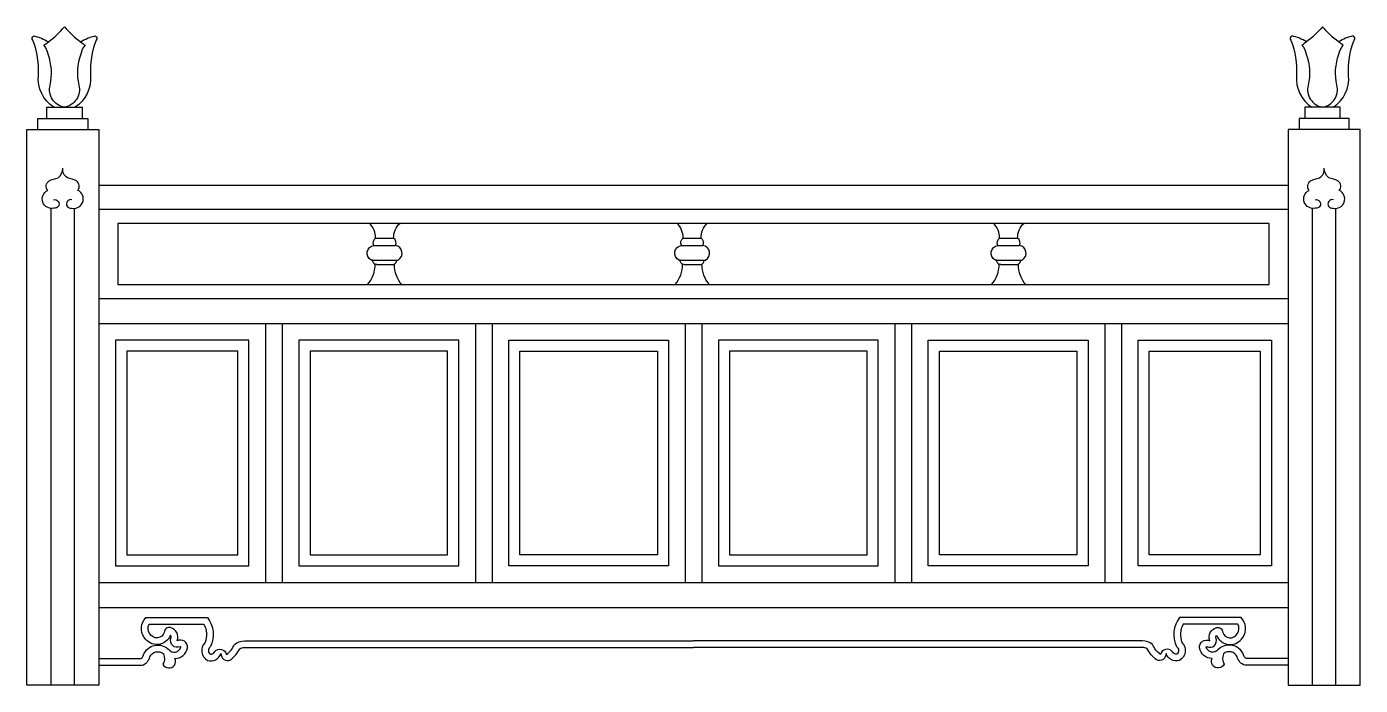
# Model space of a CAD drawing. Header units: metres. Extents: x 2925 to 5325, y 3221 to 4406.
import ezdxf

# ---------------------------------------------------------------- set-up
doc = ezdxf.new("R2010")
doc.units = ezdxf.units.M
for name, color, linetype in [('3', 3, 'Continuous'), ('4', 4, 'Continuous'), ('7', 7, 'Continuous')]:
    doc.layers.add(name, color=color, linetype=linetype)

msp = doc.modelspace()

# ---------------------------------------------------------------- linework, layer by layer
at = {"layer": '3'}
for p, q in [((3549.38, 4011.84), (3588.24, 4011.84)), ((3552.62, 4025.32), (3585, 4025.32)), ((4102.75, 4011.84), (4141.61, 4011.84)), ((4105.99, 4025.32), (4138.37, 4025.32)), ((4672.32, 4011.84), (4711.18, 4011.84)), ((4675.56, 4025.32), (4707.94, 4025.32)), ((3547.71, 3985.72), (3589.9, 3985.72)), ((4101.09, 3985.72), (4143.27, 3985.72)), ((4670.65, 3985.72), (4712.84, 3985.72)), ((3554.52, 3977.82), (3583.09, 3977.82)), ((4107.89, 3977.82), (4136.47, 3977.82)), ((4677.46, 3977.82), (4706.04, 3977.82))]:
    msp.add_line(p, q, dxfattribs=at)
for points in [[(3021.61, 4378.14, 0.04), (3029.9, 4372.49, 0.15), (3022.07, 4355.98, 0.15), (3018.59, 4300.36, -0.43), (2992.61, 4260.6, -0.43), (2966.64, 4300.36, 0.15), (2963.16, 4355.98, 0.15), (2955.33, 4372.49, 0.01), (2963.62, 4378.14)], [(5227.62, 4378.14, -0.04), (5219.33, 4372.49, -0.15), (5227.16, 4355.98, -0.15), (5230.64, 4300.36, 0.43), (5256.61, 4260.6, 0.43), (5282.59, 4300.36, -0.15), (5286.07, 4355.98, -0.15), (5293.9, 4372.49, -0.01), (5285.61, 4378.14)], [(3554.52, 3977.82, -0.52), (3547.71, 3985.72), (3544.68, 3985.72, -0.72), (3549.38, 4011.84, -0.37), (3552.62, 4025.32, 0.21), (3541.7, 4051.6, 0.21)], [(3583.09, 3977.82, 0.52), (3589.9, 3985.72), (3592.93, 3985.72, 0.72), (3588.24, 4011.84, 0.37), (3585, 4025.32, -0.21), (3595.92, 4051.6, -0.21)], [(4107.89, 3977.82, -0.52), (4101.09, 3985.72), (4098.06, 3985.72, -0.72), (4102.75, 4011.84, -0.37), (4105.99, 4025.32, 0.21), (4095.07, 4051.6, 0.21)], [(4136.47, 3977.82, 0.52), (4143.27, 3985.72), (4146.3, 3985.72, 0.72), (4141.61, 4011.84, 0.37), (4138.37, 4025.32, -0.21), (4149.29, 4051.6, -0.21)], [(4677.46, 3977.82, -0.52), (4670.65, 3985.72), (4667.63, 3985.72, -0.72), (4672.32, 4011.84, -0.37), (4675.56, 4025.32, 0.21), (4664.64, 4051.6, 0.21)], [(4706.04, 3977.82, 0.52), (4712.84, 3985.72), (4715.87, 3985.72, 0.72), (4711.18, 4011.84, 0.37), (4707.94, 4025.32, -0.21), (4718.86, 4051.6, -0.21)], [(3180.59, 3284.78), (3180.59, 3284.78, 0.61), (3202.02, 3289.32, 0.49), (3200.54, 3290.07, -0.67), (3184.18, 3305.04, 0.26), (3183.23, 3310.83, -0.63), (3136.17, 3306.85, -0.37), (3139, 3342.5), (3250.07, 3342.5, -0.28), (3255.46, 3290.18, 0.51), (3254.76, 3276.48, 0.35), (3262.96, 3281.66, -0.62), (3284.02, 3275.83, 0.12), (3298.71, 3294.21, -0.19), (3316.83, 3300.55), (4124.61, 3300.55)], [(5068.64, 3284.78), (5068.64, 3284.78, -0.61), (5047.21, 3289.32, -0.49), (5048.69, 3290.07, 0.67), (5065.05, 3305.04, -0.26), (5066, 3310.83, 0.63), (5113.06, 3306.85, 0.37), (5110.22, 3342.5), (4999.16, 3342.5, 0.28), (4993.77, 3290.18, -0.51), (4994.47, 3276.48, -0.35), (4986.27, 3281.66, 0.62), (4965.21, 3275.83, -0.12), (4950.52, 3294.21, 0.19), (4932.4, 3300.55), (4124.61, 3300.55)], [(3054.61, 3268.6), (3129.96, 3268.6, 0.22), (3134.79, 3275.44, -0.54), (3180.59, 3284.78)], [(5194.61, 3268.6), (5119.27, 3268.6, -0.22), (5114.44, 3275.44, 0.54), (5068.64, 3284.78)]]:
    msp.add_lwpolyline(points, format="xyb", dxfattribs=at)
for points in [[(3304.61, 3821.6), (3104.61, 3821.6), (3104.61, 3455.6), (3304.61, 3455.6)], [(3434.61, 3455.6), (3682.11, 3455.6), (3682.11, 3821.6), (3434.61, 3821.6)], [(4059.61, 3455.6), (3812.11, 3455.6), (3812.11, 3821.6), (4059.61, 3821.6)], [(4189.61, 3455.6), (4437.11, 3455.6), (4437.11, 3821.6), (4189.61, 3821.6)], [(4814.61, 3455.6), (4567.11, 3455.6), (4567.11, 3821.6), (4814.61, 3821.6)], [(4944.61, 3821.6), (5144.61, 3821.6), (5144.61, 3455.6), (4944.61, 3455.6)]]:
    msp.add_lwpolyline(points, close=True, dxfattribs=at)
for centre, start, end in [((3495.23, 3978.38), 319.39, 359.79), ((3642.38, 3978.38), 180.21, 220.61), ((4048.6, 3978.38), 319.39, 359.79), ((4195.76, 3978.38), 180.21, 220.61), ((4618.17, 3978.38), 319.39, 359.79), ((4765.32, 3978.38), 180.21, 220.61)]:
    msp.add_arc(centre, 56.5, start, end, dxfattribs=at)
at = {"layer": '4'}
for p, q in [((2973.6, 4260.6), (3011.63, 4260.6)), ((5275.63, 4260.6), (5237.6, 4260.6)), ((2960.61, 4240.6), (3024.61, 4240.6)), ((5288.61, 4240.6), (5224.61, 4240.6)), ((2944.61, 4220.6), (3034.61, 4220.6)), ((5304.61, 4220.6), (5214.61, 4220.6)), ((3054.61, 4120.6), (5194.61, 4120.6)), ((3054.61, 3916.6), (5194.61, 3916.6)), ((3054.61, 3871.6), (5194.61, 3871.6)), ((3054.61, 3405.6), (5194.61, 3405.6)), ((3054.61, 3360.6), (5194.61, 3360.6))]:
    msp.add_line(p, q, dxfattribs=at)
for points in [[(2924.61, 3220.6), (2924.61, 4220.6), (2944.61, 4220.6), (2944.61, 4240.6), (2960.61, 4240.6), (2960.61, 4260.6), (2973.6, 4260.6, -0.28), (2945.76, 4317.74, 0.11), (2935.75, 4381.18, -0.53), (2937.49, 4389, -0.09), (2963.62, 4378.14, 0.06), (2992.61, 4405.65, 0.06), (3021.61, 4378.14, -0.09), (3047.74, 4389, -0.53), (3049.48, 4381.18, 0.11), (3039.47, 4317.74, -0.28), (3011.63, 4260.6), (3024.61, 4260.6), (3024.61, 4240.6), (3034.61, 4240.6), (3034.61, 4220.6), (3054.61, 4220.6), (3054.61, 3220.6)], [(5324.61, 3220.6), (5324.61, 4220.6), (5304.61, 4220.6), (5304.61, 4240.6), (5288.61, 4240.6), (5288.61, 4260.6), (5275.63, 4260.6, 0.28), (5303.47, 4317.74, -0.11), (5313.48, 4381.18, 0.53), (5311.74, 4389, 0.09), (5285.61, 4378.14, -0.06), (5256.61, 4405.65, -0.06), (5227.62, 4378.14, 0.09), (5201.49, 4389, 0.53), (5199.75, 4381.18, -0.11), (5209.76, 4317.74, 0.28), (5237.6, 4260.6), (5224.61, 4260.6), (5224.61, 4240.6), (5214.61, 4240.6), (5214.61, 4220.6), (5194.61, 4220.6), (5194.61, 3220.6)]]:
    msp.add_lwpolyline(points, format="xyb", close=True, dxfattribs=at)
msp.add_lwpolyline([(3054.61, 3256.6), (3132.55, 3256.6, 0.25), (3146.25, 3271.74, -0.49), (3170.85, 3277.44, -0.24), (3169.78, 3258.57, 1.01), (3191.18, 3268.89, 0.37), (3214, 3288.12, 0.57), (3195.45, 3300.94, 0.44), (3183.33, 3324.45, 0.48), (3172.28, 3315.9, -0.67), (3146.25, 3313.41, -0.3), (3144.83, 3330.5), (3243.59, 3330.5, -0.22), (3245.6, 3297.56, 0.5), (3250.11, 3265.21, 0.4), (3274.27, 3277.67, 0.56), (3291.27, 3266.27, 0.11), (3308.26, 3286.43, -0.16), (3316.49, 3288.55), (3446.77, 3288.55), (4124.61, 3288.55)], format="xyb", dxfattribs=at)
at = {"layer": '7'}
for p, q in [((2968.61, 3220.6), (2968.61, 4078.66)), ((3010.61, 3220.6), (3010.61, 4078.66)), ((3054.61, 4077.6), (5194.61, 4077.6)), ((5238.61, 3220.6), (5238.61, 4078.66)), ((5280.61, 3220.6), (5280.61, 4078.66)), ((3354.61, 3871.6), (3354.61, 3405.6)), ((3384.61, 3871.6), (3384.61, 3405.6)), ((3732.11, 3871.6), (3732.11, 3405.6)), ((3762.11, 3871.6), (3762.11, 3405.6)), ((4109.61, 3871.6), (4109.61, 3405.6)), ((4139.61, 3871.6), (4139.61, 3405.6)), ((4487.11, 3871.6), (4487.11, 3405.6)), ((4517.11, 3871.6), (4517.11, 3405.6)), ((4864.61, 3871.6), (4864.61, 3405.6)), ((4894.61, 3871.6), (4894.61, 3405.6))]:
    msp.add_line(p, q, dxfattribs=at)
for points in [[(2973.13, 4094.16, -1.27), (2973.76, 4079.1, -0.9), (2962.45, 4111.1, -0.44), (2964.96, 4128.04, -0.06), (2981.3, 4133.69, 0.21), (2989.61, 4151.26)], [(3006.04, 4094.16, 1.27), (3005.41, 4079.1, 0.9), (3016.72, 4111.1, 0.44), (3014.21, 4128.04, 0.06), (2997.87, 4133.69, -0.3), (2989.61, 4151.26)], [(5243.19, 4094.16, -1.27), (5243.82, 4079.1, -0.9), (5232.51, 4111.1, -0.44), (5235.02, 4128.04, -0.06), (5251.36, 4133.69, 0.3), (5259.61, 4151.26)], [(5276.1, 4094.16, 1.27), (5275.47, 4079.1, 0.9), (5286.78, 4111.1, 0.44), (5284.27, 4128.04, 0.06), (5267.93, 4133.69, -0.21), (5259.61, 4151.26)], [(5194.61, 3256.6), (5116.68, 3256.6, -0.25), (5102.98, 3271.74, 0.49), (5078.38, 3277.44, 0.24), (5079.44, 3258.57, -1.01), (5058.05, 3268.89, -0.37), (5035.23, 3288.12, -0.57), (5053.77, 3300.94, -0.44), (5065.9, 3324.45, -0.48), (5076.95, 3315.9, 0.67), (5102.98, 3313.41, 0.3), (5104.4, 3330.5), (5005.64, 3330.5, 0.22), (5003.63, 3297.56, -0.5), (4999.12, 3265.21, -0.4), (4974.95, 3277.67, -0.56), (4957.96, 3266.27, -0.11), (4940.97, 3286.43, 0.16), (4932.74, 3288.55), (4802.46, 3288.55), (4124.61, 3288.55)]]:
    msp.add_lwpolyline(points, format="xyb", dxfattribs=at)
for points in [[(3088.61, 3941.6), (5160.61, 3941.6), (5160.61, 4051.6), (3088.61, 4051.6)], [(3324.61, 3841.6), (3084.61, 3841.6), (3084.61, 3435.6), (3324.61, 3435.6)], [(3414.61, 3435.6), (3702.11, 3435.6), (3702.11, 3841.6), (3414.61, 3841.6)], [(4079.61, 3435.6), (3792.11, 3435.6), (3792.11, 3841.6), (4079.61, 3841.6)], [(4169.61, 3435.6), (4457.11, 3435.6), (4457.11, 3841.6), (4169.61, 3841.6)], [(4834.61, 3435.6), (4547.11, 3435.6), (4547.11, 3841.6), (4834.61, 3841.6)], [(4924.61, 3841.6), (5164.61, 3841.6), (5164.61, 3435.6), (4924.61, 3435.6)]]:
    msp.add_lwpolyline(points, close=True, dxfattribs=at)

doc.saveas('drawing.dxf')
